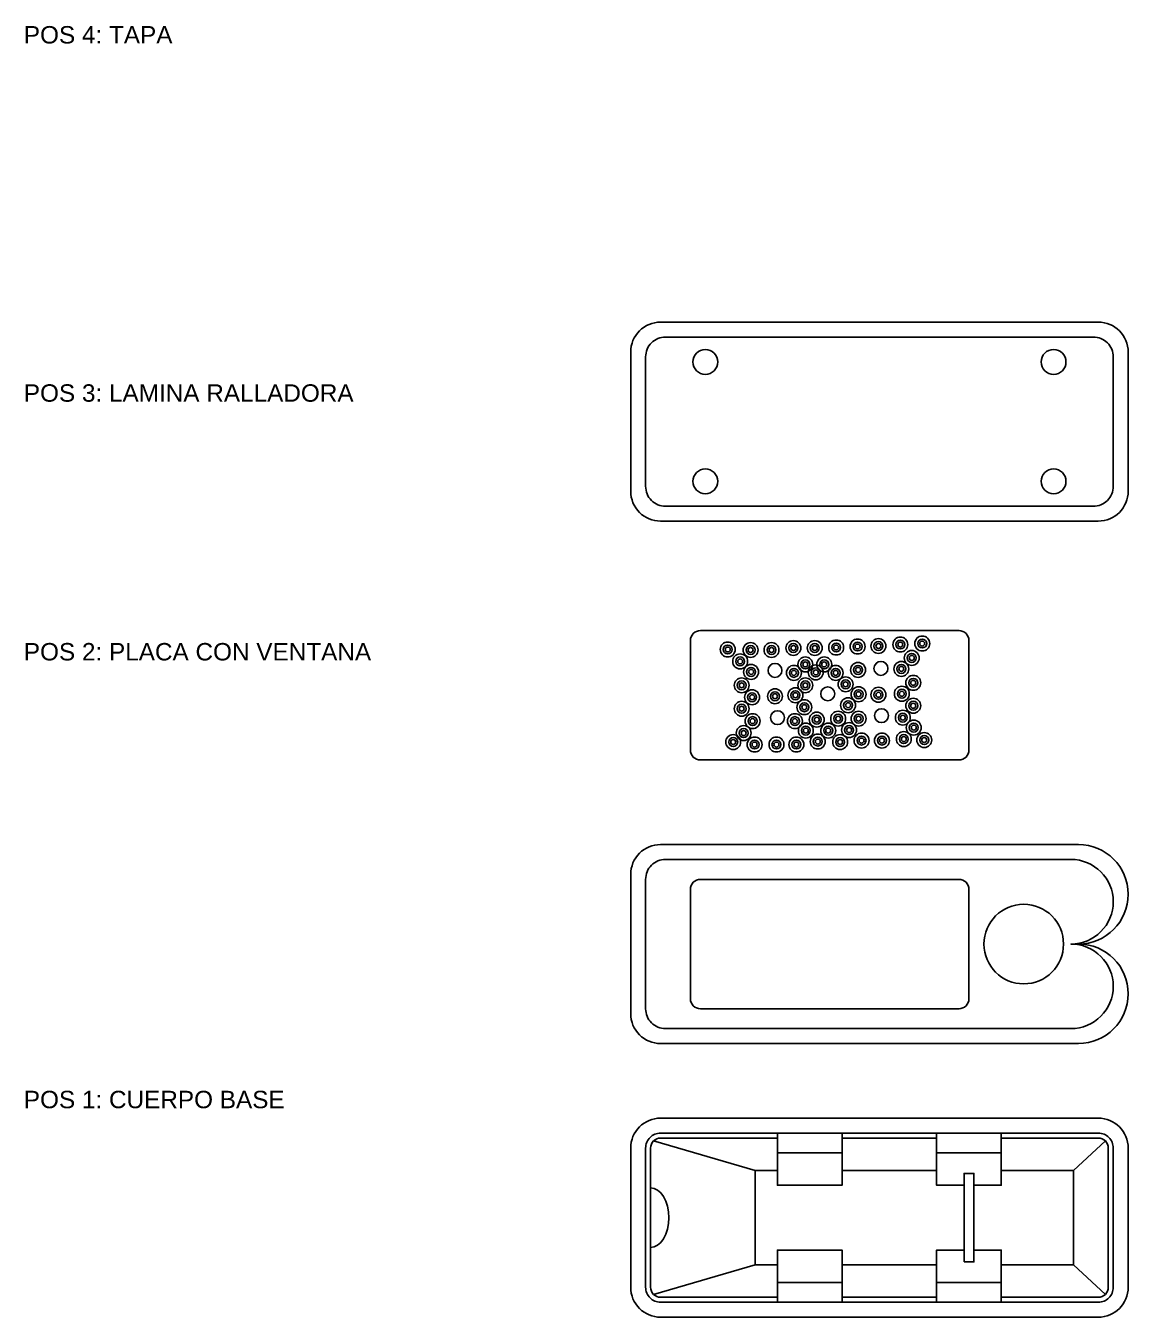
# Model space of a CAD drawing. Header units: millimetres. Extents: x -60 to 672, y -170 to 270.
# Drawn here: x 98.4 to 320, y 0 to 259.6 of the extents above; entities that cross this region are included whole.
import ezdxf

# ---------------------------------------------------------------- set-up
doc = ezdxf.new("R2010")
doc.units = ezdxf.units.MM
doc.styles.get("Standard").update_dxf_attribs({"font": 'arial.ttf'})

msp = doc.modelspace()

# ---------------------------------------------------------------- linework, layer by layer
for p, q in [((224.59, 35.41), (245, 29.5)), ((226, 36), (249.5, 36)), ((262.5, 36), (281.5, 36)), ((294.5, 36), (314, 36)), ((315.41, 35.41), (309, 29.5)), ((249.5, 33), (262.5, 33)), ((281.5, 33), (294.5, 33)), ((224.59, 4.59), (245, 10.5)), ((315.41, 4.59), (309, 10.5)), ((249.5, 7), (262.5, 7)), ((281.5, 7), (294.5, 7)), ((226, 4), (249.5, 4)), ((262.5, 4), (281.5, 4)), ((294.5, 4), (314, 4))]:
    msp.add_line(p, q)
for points in [[(226, 160), (314, 160, 0.414214), (320, 166), (320, 194, 0.414214), (314, 200), (226, 200, 0.414214), (220, 194), (220, 166, 0.414214)], [(227, 163), (313, 163, 0.414214), (317, 167), (317, 193, 0.414214), (313, 197), (227, 197, 0.414214), (223, 193), (223, 167, 0.414214)], [(234, 112), (286, 112, 0.414214), (288, 114), (288, 136, 0.414214), (286, 138), (234, 138, 0.414214), (232, 136), (232, 114, 0.414214)], [(226, 55), (310, 55, 1), (310, 75, 1), (310, 95), (226, 95, 0.414214), (220, 89), (220, 61, 0.414214)], [(227, 58), (308.5, 58, 1), (308.5, 75, 1), (308.5, 92), (227, 92, 0.414214), (223, 88), (223, 62, 0.414214)], [(234, 62), (286, 62, 0.414214), (288, 64), (288, 86, 0.414214), (286, 88), (234, 88, 0.414214), (232, 86), (232, 64, 0.414214)], [(226, 0), (314, 0, 0.414214), (320, 6), (320, 34, 0.414214), (314, 40), (226, 40, 0.414214), (220, 34), (220, 6, 0.414214)], [(226, 3), (314, 3, 0.414214), (317, 6), (317, 34, 0.414214), (314, 37), (226, 37, 0.414214), (223, 34), (223, 6, 0.414214)]]:
    msp.add_lwpolyline(points, format="xyb", close=True)
for points in [[(249.5, 37), (249.5, 26.5), (262.5, 26.5), (262.5, 37)], [(281.5, 37), (281.5, 26.5), (287, 26.5)], [(289, 26.5), (294.5, 26.5), (294.5, 37)], [(287, 26.5), (281.5, 26.5), (281.5, 29.5), (262.5, 29.5), (262.5, 26.5), (249.5, 26.5), (249.5, 29.5), (245, 29.5), (245, 10.5), (249.5, 10.5), (249.5, 13.5), (262.5, 13.5), (262.5, 10.5), (281.5, 10.5), (281.5, 13.5), (287, 13.5)], [(289, 13.5), (294.5, 13.5), (294.5, 10.5), (309, 10.5), (309, 29.5), (294.5, 29.5), (294.5, 26.5), (289, 26.5)], [(249.5, 3), (249.5, 13.5), (262.5, 13.5), (262.5, 3)], [(281.5, 3), (281.5, 13.5), (287, 13.5)], [(289, 13.5), (294.5, 13.5), (294.5, 3)]]:
    msp.add_lwpolyline(points)
for points in [[(226, 36, 0.414214), (224, 34), (224, 6, 0.414214), (226, 4)], [(314, 4, 0.414214), (316, 6), (316, 34, 0.414214), (314, 36)]]:
    msp.add_lwpolyline(points, format="xyb")
for points in [[(287, 11.09), (289, 11.09), (289, 28.91), (287, 28.91)], [(224, 26), (224.72, 25.88), (225.41, 25.54), (226.05, 24.99), (226.6, 24.24), (227.06, 23.33), (227.4, 22.3), (227.61, 21.17), (227.68, 20), (227.61, 18.83), (227.4, 17.7), (227.06, 16.67), (226.6, 15.76), (226.05, 15.01), (225.41, 14.46), (224.72, 14.12), (224, 14)]]:
    msp.add_lwpolyline(points, close=True)
for centre, radius in [((235, 192), 2.5), ((305, 192), 2.5), ((235, 168), 2.5), ((305, 168), 2.5), ((239.5, 134.2), 1.5), ((239.5, 134.2), 0.9), ((244.1, 134.1), 1.5), ((244.1, 134.1), 0.9), ((248.3, 134.1), 1.5), ((248.3, 134.1), 0.9), ((252.7, 134.5), 1.5), ((252.7, 134.5), 0.9), ((252.7, 134.5), 0.5), ((257, 134.5), 1.5), ((257, 134.5), 0.9), ((257, 134.5), 0.5), ((261.3, 134.6), 1.5), ((261.3, 134.6), 0.9), ((261.3, 134.6), 0.5), ((265.6, 134.8), 1.5), ((265.6, 134.8), 0.9), ((265.6, 134.8), 0.5), ((269.8, 134.9), 1.5), ((269.8, 134.9), 0.9), ((269.8, 134.9), 0.5), ((274.2, 135.2), 1.5), ((274.2, 135.2), 0.9), ((274.2, 135.2), 0.5), ((278.6, 135.4), 1.5), ((278.6, 135.4), 0.9), ((278.6, 135.4), 0.5), ((239.5, 134.2), 0.5), ((242, 131.8), 1.5), ((242, 131.8), 0.9), ((244.1, 134.1), 0.5), ((248.3, 134.1), 0.5), ((255.1, 131.2), 1.5), ((258.9, 131.2), 1.5), ((276.5, 132.5), 1.5), ((276.5, 132.5), 0.9), ((276.5, 132.5), 0.5), ((242, 131.8), 0.5), ((244.2, 129.7), 1.5), ((244.2, 129.7), 0.9), ((244.2, 129.7), 0.5), ((249, 130), 1.4), ((252.8, 129.5), 1.5), ((252.8, 129.5), 0.9), ((252.8, 129.5), 0.5), ((255.1, 131.2), 0.9), ((255.1, 131.2), 0.5), ((257.2, 129.6), 1.5), ((257.2, 129.6), 0.9), ((257.2, 129.6), 0.5), ((258.9, 131.2), 0.9), ((258.9, 131.2), 0.5), ((261.2, 129.5), 1.5), ((261.2, 129.5), 0.9), ((261.2, 129.5), 0.5), ((265.7, 130.1), 1.5), ((265.7, 130.1), 0.9), ((265.7, 130.1), 0.5), ((270.3, 130.4), 1.4), ((274.4, 130.3), 1.5), ((274.4, 130.3), 0.9), ((274.4, 130.3), 0.5), ((242.3, 127), 1.5), ((242.3, 127), 0.9), ((242.3, 127), 0.5), ((255.1, 127), 1.5), ((255.1, 127), 0.9), ((255.1, 127), 0.5), ((263.2, 127.2), 1.5), ((263.2, 127.2), 0.9), ((263.2, 127.2), 0.5), ((276.8, 127.5), 1.5), ((276.8, 127.5), 0.9), ((276.8, 127.5), 0.5), ((244.4, 124.6), 1.5), ((244.4, 124.6), 0.9), ((244.4, 124.6), 0.5), ((249, 124.8), 1.5), ((249, 124.8), 0.9), ((249, 124.8), 0.5), ((253.1, 125), 1.5), ((253.1, 125), 0.9), ((253.1, 125), 0.5), ((259.6, 125.3), 1.4), ((265.8, 125.2), 1.5), ((265.8, 125.2), 0.9), ((265.8, 125.2), 0.5), ((269.8, 125.1), 1.5), ((269.8, 125.1), 0.9), ((269.8, 125.1), 0.5), ((274.5, 125.3), 1.5), ((274.5, 125.3), 0.9), ((274.5, 125.3), 0.5), ((242.3, 122.3), 1.5), ((242.3, 122.3), 0.9), ((242.3, 122.3), 0.5), ((254.9, 122.6), 1.5), ((254.9, 122.6), 0.9), ((254.9, 122.6), 0.5), ((263.7, 123), 1.5), ((263.7, 123), 0.9), ((263.7, 123), 0.5), ((270.4, 120.9), 1.4), ((274.7, 120.5), 1.5), ((276.8, 122.9), 1.5), ((276.8, 122.9), 0.9), ((276.8, 122.9), 0.5), ((244.5, 119.8), 1.5), ((244.5, 119.8), 0.9), ((244.5, 119.8), 0.5), ((249.5, 120.5), 1.4), ((253, 119.8), 1.5), ((253, 119.8), 0.9), ((253, 119.8), 0.5), ((255.2, 117.9), 1.5), ((257.4, 120.1), 1.5), ((257.4, 120.1), 0.9), ((257.4, 120.1), 0.5), ((259.7, 117.9), 1.5), ((261.7, 120.3), 1.5), ((261.7, 120.3), 0.9), ((261.7, 120.3), 0.5), ((263.9, 118), 1.5), ((265.8, 120.3), 1.5), ((265.8, 120.3), 0.9), ((265.8, 120.3), 0.5), ((274.7, 120.5), 0.9), ((274.7, 120.5), 0.5), ((276.9, 118.5), 1.5), ((276.9, 118.5), 0.9), ((240.6, 115.6), 1.5), ((242.7, 117.4), 1.5), ((242.7, 117.4), 0.9), ((242.7, 117.4), 0.5), ((255.2, 117.9), 0.9), ((255.2, 117.9), 0.5), ((257.6, 115.7), 1.5), ((259.7, 117.9), 0.9), ((259.7, 117.9), 0.5), ((262.1, 115.6), 1.5), ((263.9, 118), 0.9), ((263.9, 118), 0.5), ((266.4, 115.9), 1.5), ((266.4, 115.9), 0.9), ((270.5, 115.9), 1.5), ((270.5, 115.9), 0.9), ((274.9, 116.2), 1.5), ((274.9, 116.2), 0.9), ((276.9, 118.5), 0.5), ((279, 116), 1.5), ((279, 116), 0.9), ((240.6, 115.6), 0.9), ((240.6, 115.6), 0.5), ((244.9, 115.1), 1.5), ((244.9, 115.1), 0.9), ((244.9, 115.1), 0.5), ((249.3, 115.1), 1.5), ((249.3, 115.1), 0.9), ((249.3, 115.1), 0.5), ((253.3, 115.1), 1.5), ((253.3, 115.1), 0.9), ((253.3, 115.1), 0.5), ((257.6, 115.7), 0.9), ((257.6, 115.7), 0.5), ((262.1, 115.6), 0.9), ((262.1, 115.6), 0.5), ((266.4, 115.9), 0.5), ((270.5, 115.9), 0.5), ((274.9, 116.2), 0.5), ((279, 116), 0.5), ((299, 75), 8)]:
    msp.add_circle(centre, radius)

# ---------------------------------------------------------------- texts
for s, p in [('POS 4: TAPA', (98, 256)), ('POS 3: LAMINA RALLADORA', (98, 184)), ('POS 2: PLACA CON VENTANA', (98, 132)), ('POS 1: CUERPO BASE', (98, 42))]:
    msp.add_text(s, height=3.5).set_placement(p)

doc.saveas('drawing.dxf')
